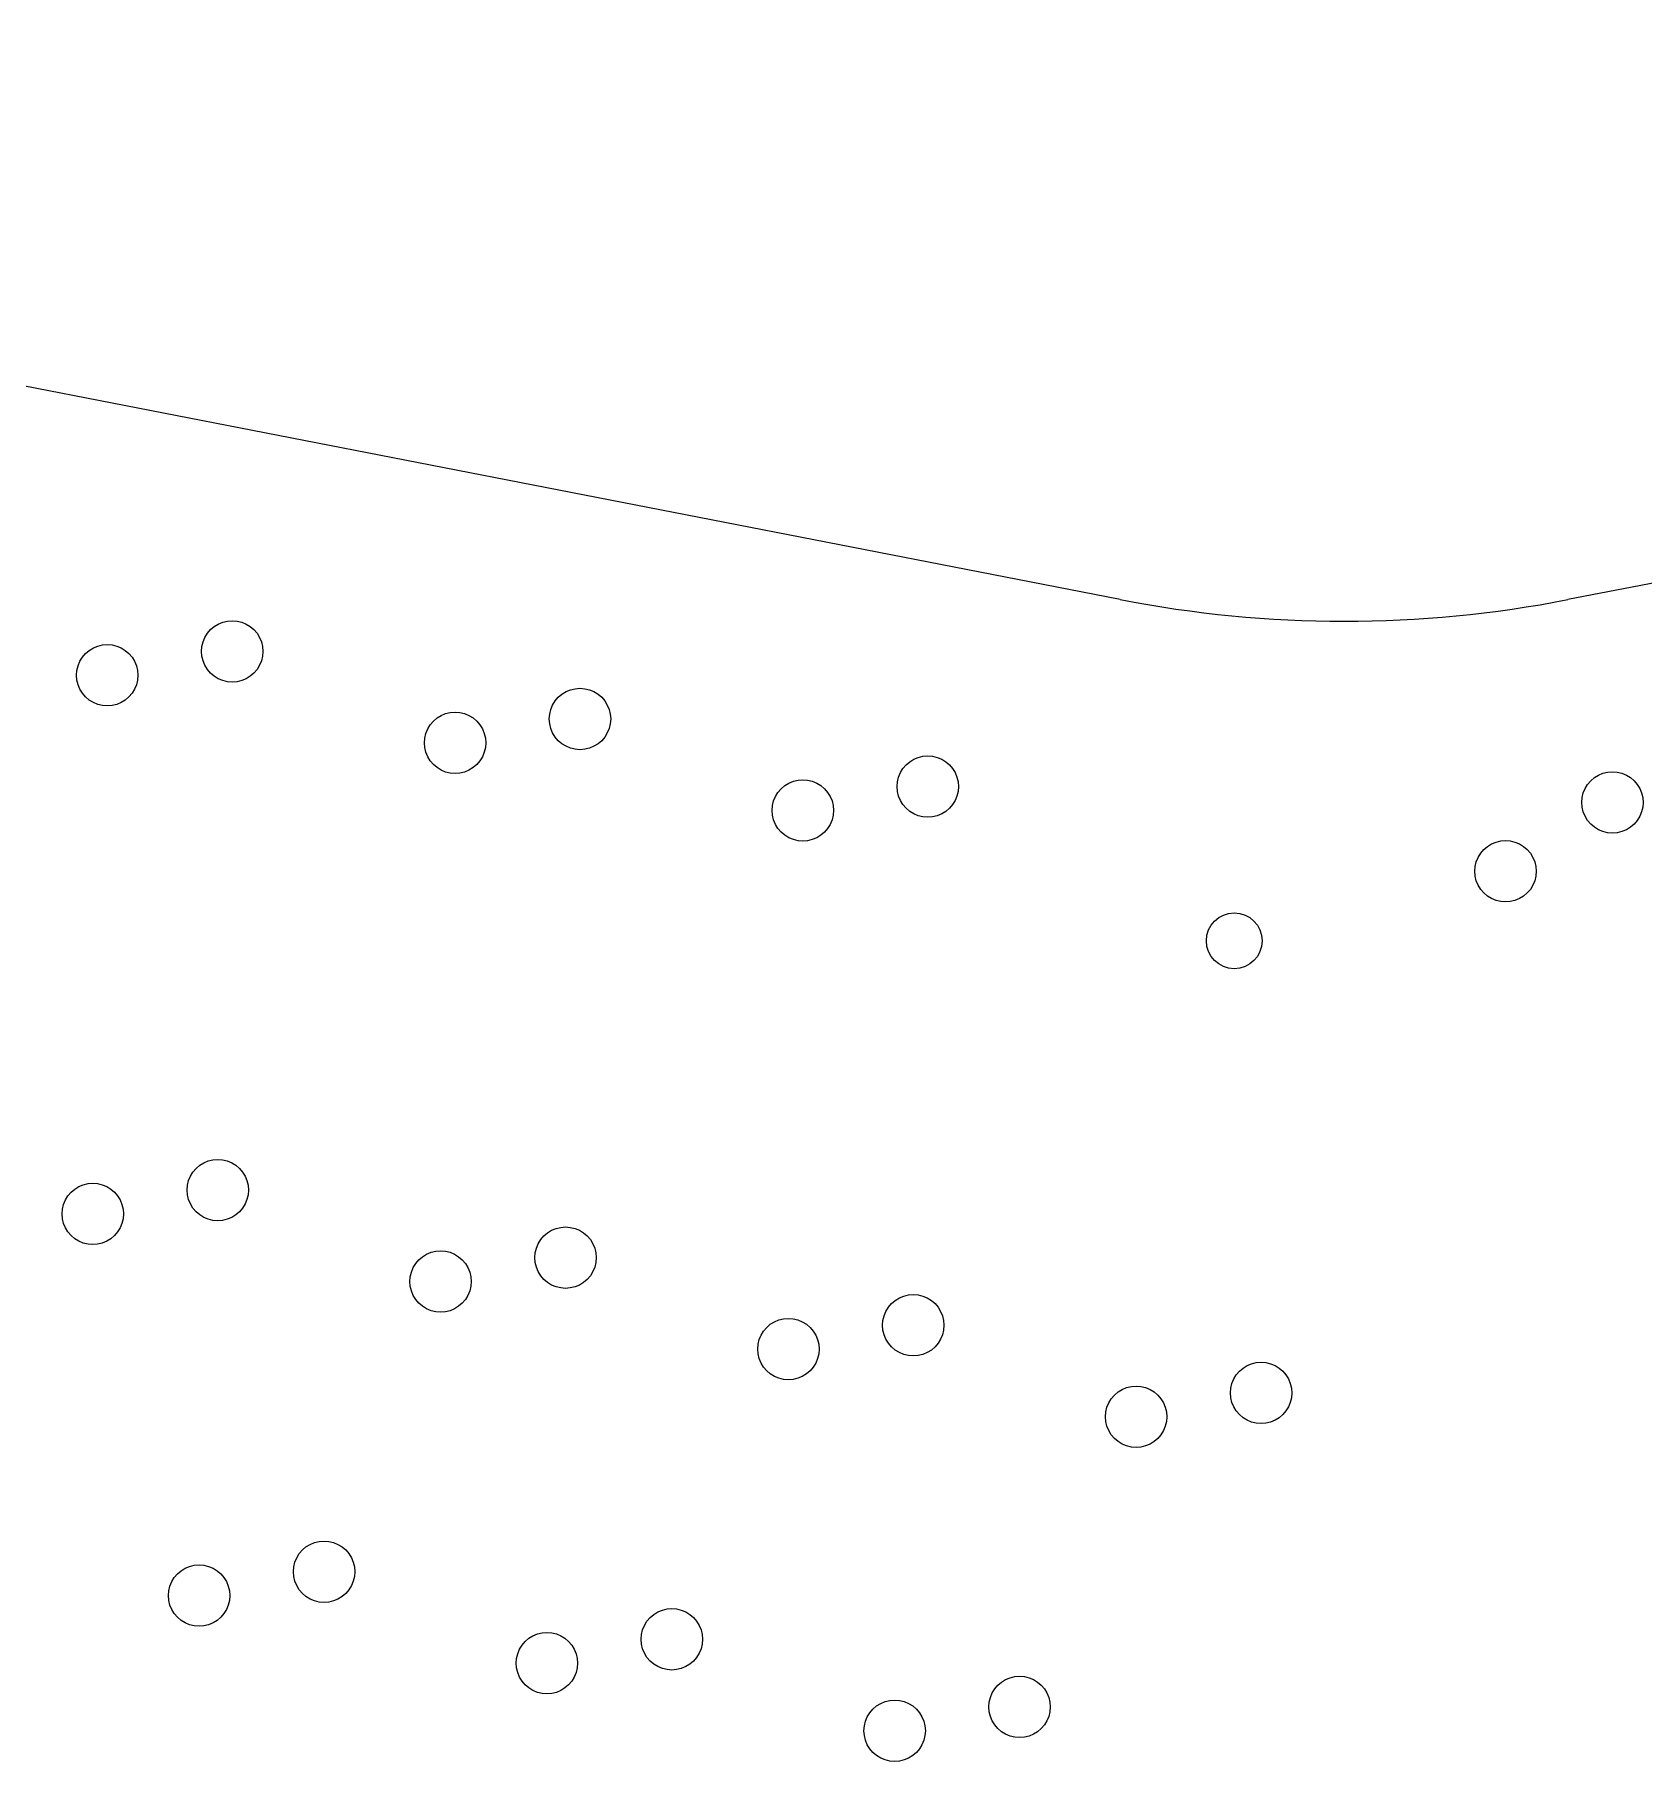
# Model space of a CAD drawing. Extents: x 101 to 518, y -308 to -134.
# Drawn here: x 186 to 272.5, y -227.2 to -134.4 of the extents above; entities that cross this region are included whole.
import ezdxf

# ---------------------------------------------------------------- set-up
doc = ezdxf.new("R2010")
doc.units = 0
doc.layers.add('BLACK', color=7, linetype='CONTINUOUS')

msp = doc.modelspace()

# ---------------------------------------------------------------- linework, layer by layer
at = {"layer": 'BLACK', "linetype": 'CONTINUOUS'}
for p, q in [((424.711961, -134.376322), (268.442894, -164.75692)), ((244.377337, -164.753061), (131.923203, -142.853183)), ((195.659252, -166.201764), (195.880014, -166.066481)), ((195.880014, -166.066481), (196.11922, -165.967399)), ((196.11922, -165.967399), (196.370981, -165.906956)), ((196.370981, -165.906956), (196.629098, -165.886642)), ((196.629098, -165.886642), (196.887215, -165.906956)), ((196.887215, -165.906956), (197.138976, -165.967399)), ((197.138976, -165.967399), (197.378182, -166.066481)), ((197.378182, -166.066481), (197.598944, -166.201764)), ((194.999412, -167.278525), (195.059855, -167.026764)), ((195.059855, -167.026764), (195.158937, -166.787558)), ((195.158937, -166.787558), (195.29422, -166.566796)), ((195.29422, -166.566796), (195.462372, -166.369916)), ((195.462372, -166.369916), (195.659252, -166.201764)), ((197.598944, -166.201764), (197.795824, -166.369916)), ((197.795824, -166.369916), (197.963976, -166.566796)), ((197.963976, -166.566796), (198.099259, -166.787558)), ((198.099259, -166.787558), (198.198341, -167.026764)), ((198.198341, -167.026764), (198.258784, -167.278525)), ((188.440949, -168.069254), (188.576232, -167.848492)), ((188.576232, -167.848492), (188.744384, -167.651612)), ((188.744384, -167.651612), (188.941264, -167.48346)), ((188.941264, -167.48346), (189.162026, -167.348177)), ((189.162026, -167.348177), (189.401232, -167.249095)), ((189.401232, -167.249095), (189.652993, -167.188652)), ((189.652993, -167.188652), (189.91111, -167.168338)), ((189.91111, -167.168338), (190.169227, -167.188652)), ((190.169227, -167.188652), (190.420988, -167.249095)), ((190.420988, -167.249095), (190.660194, -167.348177)), ((190.660194, -167.348177), (190.880956, -167.48346)), ((190.880956, -167.48346), (191.077836, -167.651612)), ((191.077836, -167.651612), (191.245988, -167.848492)), ((191.245988, -167.848492), (191.381271, -168.069254)), ((194.979098, -167.536642), (194.999412, -167.278525)), ((194.999412, -167.794759), (194.979098, -167.536642)), ((195.059855, -168.04652), (194.999412, -167.794759)), ((198.258784, -167.794759), (198.198341, -168.04652)), ((198.258784, -167.278525), (198.279098, -167.536642)), ((198.279098, -167.536642), (198.258784, -167.794759)), ((188.26111, -168.818338), (188.281424, -168.560221)), ((188.281424, -169.076455), (188.26111, -168.818338)), ((188.281424, -168.560221), (188.341867, -168.30846)), ((188.341867, -168.30846), (188.440949, -168.069254)), ((191.381271, -168.069254), (191.480353, -168.30846)), ((191.480353, -168.30846), (191.540796, -168.560221)), ((191.540796, -168.560221), (191.56111, -168.818338)), ((191.56111, -168.818338), (191.540796, -169.076455)), ((195.158937, -168.285726), (195.059855, -168.04652)), ((195.29422, -168.506488), (195.158937, -168.285726)), ((195.462372, -168.703368), (195.29422, -168.506488)), ((195.659252, -168.87152), (195.462372, -168.703368)), ((195.880014, -169.006803), (195.659252, -168.87152)), ((197.598944, -168.87152), (197.378182, -169.006803)), ((197.795824, -168.703368), (197.598944, -168.87152)), ((197.963976, -168.506488), (197.795824, -168.703368)), ((198.099259, -168.285726), (197.963976, -168.506488)), ((198.198341, -168.04652), (198.099259, -168.285726)), ((188.341867, -169.328216), (188.281424, -169.076455)), ((188.440949, -169.567422), (188.341867, -169.328216)), ((188.576232, -169.788184), (188.440949, -169.567422)), ((188.744384, -169.985064), (188.576232, -169.788184)), ((191.245988, -169.788184), (191.077836, -169.985064)), ((191.381271, -169.567422), (191.245988, -169.788184)), ((191.480353, -169.328216), (191.381271, -169.567422)), ((191.540796, -169.076455), (191.480353, -169.328216)), ((196.11922, -169.105885), (195.880014, -169.006803)), ((196.370981, -169.166328), (196.11922, -169.105885)), ((196.629098, -169.186642), (196.370981, -169.166328)), ((196.887215, -169.166328), (196.629098, -169.186642)), ((197.138976, -169.105885), (196.887215, -169.166328)), ((197.378182, -169.006803), (197.138976, -169.105885)), ((214.16237, -170.004827), (214.35925, -169.836675)), ((214.35925, -169.836675), (214.580012, -169.701392)), ((214.580012, -169.701392), (214.819218, -169.60231)), ((214.819218, -169.60231), (215.070979, -169.541867)), ((215.070979, -169.541867), (215.329096, -169.521553)), ((215.329096, -169.521553), (215.587213, -169.541867)), ((215.587213, -169.541867), (215.838974, -169.60231)), ((215.838974, -169.60231), (216.07818, -169.701392)), ((216.07818, -169.701392), (216.298942, -169.836675)), ((216.298942, -169.836675), (216.495822, -170.004827)), ((188.941264, -170.153216), (188.744384, -169.985064)), ((189.162026, -170.288499), (188.941264, -170.153216)), ((189.401232, -170.387581), (189.162026, -170.288499)), ((189.652993, -170.448024), (189.401232, -170.387581)), ((189.91111, -170.468338), (189.652993, -170.448024)), ((190.169227, -170.448024), (189.91111, -170.468338)), ((190.420988, -170.387581), (190.169227, -170.448024)), ((190.660194, -170.288499), (190.420988, -170.387581)), ((190.880956, -170.153216), (190.660194, -170.288499)), ((191.077836, -169.985064), (190.880956, -170.153216)), ((208.352991, -170.823563), (208.611108, -170.803249)), ((208.611108, -170.803249), (208.869225, -170.823563)), ((213.69941, -170.913436), (213.759853, -170.661675)), ((213.759853, -170.661675), (213.858935, -170.422469)), ((213.858935, -170.422469), (213.994218, -170.201707)), ((213.994218, -170.201707), (214.16237, -170.004827)), ((216.495822, -170.004827), (216.663974, -170.201707)), ((216.663974, -170.201707), (216.799257, -170.422469)), ((216.799257, -170.422469), (216.898339, -170.661675)), ((216.898339, -170.661675), (216.958782, -170.913436)), ((207.041865, -171.943371), (207.140947, -171.704165)), ((207.140947, -171.704165), (207.27623, -171.483403)), ((207.27623, -171.483403), (207.444382, -171.286523)), ((207.444382, -171.286523), (207.641262, -171.118371)), ((207.641262, -171.118371), (207.862024, -170.983088)), ((207.862024, -170.983088), (208.10123, -170.884006)), ((208.10123, -170.884006), (208.352991, -170.823563)), ((208.869225, -170.823563), (209.120986, -170.884006)), ((209.120986, -170.884006), (209.360192, -170.983088)), ((209.360192, -170.983088), (209.580954, -171.118371)), ((209.580954, -171.118371), (209.777834, -171.286523)), ((209.777834, -171.286523), (209.945986, -171.483403)), ((209.945986, -171.483403), (210.081269, -171.704165)), ((210.081269, -171.704165), (210.180351, -171.943371)), ((213.679096, -171.171553), (213.69941, -170.913436)), ((213.69941, -171.42967), (213.679096, -171.171553)), ((213.759853, -171.681431), (213.69941, -171.42967)), ((213.858935, -171.920637), (213.759853, -171.681431)), ((216.898339, -171.681431), (216.799257, -171.920637)), ((216.958782, -171.42967), (216.898339, -171.681431)), ((216.958782, -170.913436), (216.979096, -171.171553)), ((216.979096, -171.171553), (216.958782, -171.42967)), ((206.961108, -172.453249), (206.981422, -172.195132)), ((206.981422, -172.711366), (206.961108, -172.453249)), ((206.981422, -172.195132), (207.041865, -171.943371)), ((210.180351, -171.943371), (210.240794, -172.195132)), ((210.240794, -172.195132), (210.261108, -172.453249)), ((210.261108, -172.453249), (210.240794, -172.711366)), ((213.994218, -172.141399), (213.858935, -171.920637)), ((214.16237, -172.338279), (213.994218, -172.141399)), ((214.35925, -172.506431), (214.16237, -172.338279)), ((214.580012, -172.641714), (214.35925, -172.506431)), ((214.819218, -172.740796), (214.580012, -172.641714)), ((216.07818, -172.641714), (215.838974, -172.740796)), ((216.298942, -172.506431), (216.07818, -172.641714)), ((216.495822, -172.338279), (216.298942, -172.506431)), ((216.663974, -172.141399), (216.495822, -172.338279)), ((216.799257, -171.920637), (216.663974, -172.141399)), ((207.041865, -172.963127), (206.981422, -172.711366)), ((207.140947, -173.202333), (207.041865, -172.963127)), ((207.27623, -173.423095), (207.140947, -173.202333)), ((207.444382, -173.619975), (207.27623, -173.423095)), ((209.945986, -173.423095), (209.777834, -173.619975)), ((210.081269, -173.202333), (209.945986, -173.423095)), ((210.180351, -172.963127), (210.081269, -173.202333)), ((210.240794, -172.711366), (210.180351, -172.963127)), ((215.070979, -172.801239), (214.819218, -172.740796)), ((215.329096, -172.821553), (215.070979, -172.801239)), ((215.587213, -172.801239), (215.329096, -172.821553)), ((215.838974, -172.740796), (215.587213, -172.801239)), ((232.862367, -173.639738), (233.059247, -173.471586)), ((233.059247, -173.471586), (233.280009, -173.336303)), ((233.280009, -173.336303), (233.519215, -173.237221)), ((233.519215, -173.237221), (233.770976, -173.176778)), ((233.770976, -173.176778), (234.029093, -173.156464)), ((234.029093, -173.156464), (234.28721, -173.176778)), ((234.28721, -173.176778), (234.538971, -173.237221)), ((234.538971, -173.237221), (234.778177, -173.336303)), ((234.778177, -173.336303), (234.998939, -173.471586)), ((234.998939, -173.471586), (235.195819, -173.639738)), ((207.641262, -173.788127), (207.444382, -173.619975)), ((207.862024, -173.92341), (207.641262, -173.788127)), ((208.10123, -174.022492), (207.862024, -173.92341)), ((208.352991, -174.082935), (208.10123, -174.022492)), ((208.611108, -174.103249), (208.352991, -174.082935)), ((208.869225, -174.082935), (208.611108, -174.103249)), ((209.120986, -174.022492), (208.869225, -174.082935)), ((209.360192, -173.92341), (209.120986, -174.022492)), ((209.580954, -173.788127), (209.360192, -173.92341)), ((209.777834, -173.619975), (209.580954, -173.788127)), ((226.562021, -174.617999), (226.801227, -174.518917)), ((226.801227, -174.518917), (227.052988, -174.458474)), ((227.052988, -174.458474), (227.311105, -174.43816)), ((227.311105, -174.43816), (227.569222, -174.458474)), ((227.569222, -174.458474), (227.820983, -174.518917)), ((227.820983, -174.518917), (228.060189, -174.617999)), ((232.399407, -174.548347), (232.45985, -174.296586)), ((232.45985, -174.296586), (232.558932, -174.05738)), ((232.558932, -174.05738), (232.694215, -173.836618)), ((232.694215, -173.836618), (232.862367, -173.639738)), ((235.195819, -173.639738), (235.363971, -173.836618)), ((235.363971, -173.836618), (235.499254, -174.05738)), ((235.499254, -174.05738), (235.598336, -174.296586)), ((235.598336, -174.296586), (235.658779, -174.548347)), ((269.507992, -174.684764), (269.676144, -174.487884)), ((269.676144, -174.487884), (269.873024, -174.319732)), ((269.873024, -174.319732), (270.093786, -174.184449)), ((270.093786, -174.184449), (270.332992, -174.085367)), ((270.332992, -174.085367), (270.584753, -174.024924)), ((270.584753, -174.024924), (270.84287, -174.00461)), ((270.84287, -174.00461), (271.100987, -174.024924)), ((271.100987, -174.024924), (271.352748, -174.085367)), ((271.352748, -174.085367), (271.591954, -174.184449)), ((271.591954, -174.184449), (271.812716, -174.319732)), ((271.812716, -174.319732), (272.009596, -174.487884)), ((272.009596, -174.487884), (272.177748, -174.684764)), ((225.741862, -175.578282), (225.840944, -175.339076)), ((225.840944, -175.339076), (225.976227, -175.118314)), ((225.976227, -175.118314), (226.144379, -174.921434)), ((226.144379, -174.921434), (226.341259, -174.753282)), ((226.341259, -174.753282), (226.562021, -174.617999)), ((228.060189, -174.617999), (228.280951, -174.753282)), ((228.280951, -174.753282), (228.477831, -174.921434)), ((228.477831, -174.921434), (228.645983, -175.118314)), ((228.645983, -175.118314), (228.781266, -175.339076)), ((228.781266, -175.339076), (228.880348, -175.578282)), ((232.379093, -174.806464), (232.399407, -174.548347)), ((232.399407, -175.064581), (232.379093, -174.806464)), ((232.45985, -175.316342), (232.399407, -175.064581)), ((232.558932, -175.555548), (232.45985, -175.316342)), ((235.598336, -175.316342), (235.499254, -175.555548)), ((235.658779, -175.064581), (235.598336, -175.316342)), ((235.658779, -174.548347), (235.679093, -174.806464)), ((235.679093, -174.806464), (235.658779, -175.064581)), ((269.19287, -175.65461), (269.213184, -175.396493)), ((269.213184, -175.396493), (269.273627, -175.144732)), ((269.273627, -175.144732), (269.372709, -174.905526)), ((269.372709, -174.905526), (269.507992, -174.684764)), ((272.177748, -174.684764), (272.313031, -174.905526)), ((272.313031, -174.905526), (272.412113, -175.144732)), ((272.412113, -175.144732), (272.472556, -175.396493)), ((272.472556, -175.396493), (272.49287, -175.65461)), ((225.661105, -176.08816), (225.681419, -175.830043)), ((225.681419, -176.346277), (225.661105, -176.08816)), ((225.681419, -175.830043), (225.741862, -175.578282)), ((225.741862, -176.598038), (225.681419, -176.346277)), ((228.880348, -175.578282), (228.940791, -175.830043)), ((228.940791, -176.346277), (228.880348, -176.598038)), ((228.940791, -175.830043), (228.961105, -176.08816)), ((228.961105, -176.08816), (228.940791, -176.346277)), ((232.694215, -175.77631), (232.558932, -175.555548)), ((232.862367, -175.97319), (232.694215, -175.77631)), ((233.059247, -176.141342), (232.862367, -175.97319)), ((233.280009, -176.276625), (233.059247, -176.141342)), ((233.519215, -176.375707), (233.280009, -176.276625)), ((233.770976, -176.43615), (233.519215, -176.375707)), ((234.538971, -176.375707), (234.28721, -176.43615)), ((234.778177, -176.276625), (234.538971, -176.375707)), ((234.998939, -176.141342), (234.778177, -176.276625)), ((235.195819, -175.97319), (234.998939, -176.141342)), ((235.363971, -175.77631), (235.195819, -175.97319)), ((235.499254, -175.555548), (235.363971, -175.77631)), ((269.213184, -175.912727), (269.19287, -175.65461)), ((269.273627, -176.164488), (269.213184, -175.912727)), ((269.372709, -176.403694), (269.273627, -176.164488)), ((272.412113, -176.164488), (272.313031, -176.403694)), ((272.472556, -175.912727), (272.412113, -176.164488)), ((272.49287, -175.65461), (272.472556, -175.912727)), ((225.840944, -176.837244), (225.741862, -176.598038)), ((225.976227, -177.058006), (225.840944, -176.837244)), ((226.144379, -177.254886), (225.976227, -177.058006)), ((226.341259, -177.423038), (226.144379, -177.254886)), ((228.477831, -177.254886), (228.280951, -177.423038)), ((228.645983, -177.058006), (228.477831, -177.254886)), ((228.781266, -176.837244), (228.645983, -177.058006)), ((228.880348, -176.598038), (228.781266, -176.837244)), ((234.029093, -176.456464), (233.770976, -176.43615)), ((234.28721, -176.43615), (234.029093, -176.456464)), ((269.507992, -176.624456), (269.372709, -176.403694)), ((269.676144, -176.821336), (269.507992, -176.624456)), ((269.873024, -176.989488), (269.676144, -176.821336)), ((270.093786, -177.124771), (269.873024, -176.989488)), ((270.332992, -177.223853), (270.093786, -177.124771)), ((270.584753, -177.284296), (270.332992, -177.223853)), ((270.84287, -177.30461), (270.584753, -177.284296)), ((271.100987, -177.284296), (270.84287, -177.30461)), ((271.352748, -177.223853), (271.100987, -177.284296)), ((271.591954, -177.124771), (271.352748, -177.223853)), ((271.812716, -176.989488), (271.591954, -177.124771)), ((272.009596, -176.821336), (271.812716, -176.989488)), ((272.177748, -176.624456), (272.009596, -176.821336)), ((272.313031, -176.403694), (272.177748, -176.624456)), ((226.562021, -177.558321), (226.341259, -177.423038)), ((226.801227, -177.657403), (226.562021, -177.558321)), ((227.052988, -177.717846), (226.801227, -177.657403)), ((227.311105, -177.73816), (227.052988, -177.717846)), ((227.569222, -177.717846), (227.311105, -177.73816)), ((227.820983, -177.657403), (227.569222, -177.717846)), ((228.060189, -177.558321), (227.820983, -177.657403)), ((228.280951, -177.423038), (228.060189, -177.558321)), ((263.759315, -178.389734), (263.927467, -178.192854)), ((263.927467, -178.192854), (264.124347, -178.024702)), ((264.124347, -178.024702), (264.345109, -177.889419)), ((264.345109, -177.889419), (264.584315, -177.790337)), ((264.584315, -177.790337), (264.836076, -177.729894)), ((264.836076, -177.729894), (265.094193, -177.70958)), ((265.094193, -177.70958), (265.35231, -177.729894)), ((265.35231, -177.729894), (265.604071, -177.790337)), ((265.604071, -177.790337), (265.843277, -177.889419)), ((265.843277, -177.889419), (266.064039, -178.024702)), ((266.064039, -178.024702), (266.260919, -178.192854)), ((266.260919, -178.192854), (266.429071, -178.389734)), ((263.444193, -179.35958), (263.464507, -179.101463)), ((263.464507, -179.101463), (263.52495, -178.849702)), ((263.52495, -178.849702), (263.624032, -178.610496)), ((263.624032, -178.610496), (263.759315, -178.389734)), ((266.429071, -178.389734), (266.564354, -178.610496)), ((266.564354, -178.610496), (266.663436, -178.849702)), ((266.663436, -178.849702), (266.723879, -179.101463)), ((266.723879, -179.101463), (266.744193, -179.35958)), ((263.464507, -179.617697), (263.444193, -179.35958)), ((263.52495, -179.869458), (263.464507, -179.617697)), ((263.624032, -180.108664), (263.52495, -179.869458)), ((266.663436, -179.869458), (266.564354, -180.108664)), ((266.723879, -179.617697), (266.663436, -179.869458)), ((266.744193, -179.35958), (266.723879, -179.617697)), ((263.759315, -180.329426), (263.624032, -180.108664)), ((263.927467, -180.526306), (263.759315, -180.329426)), ((264.124347, -180.694458), (263.927467, -180.526306)), ((264.345109, -180.829741), (264.124347, -180.694458)), ((264.584315, -180.928823), (264.345109, -180.829741)), ((264.836076, -180.989266), (264.584315, -180.928823)), ((265.094193, -181.00958), (264.836076, -180.989266)), ((265.35231, -180.989266), (265.094193, -181.00958)), ((265.604071, -180.928823), (265.35231, -180.989266)), ((265.843277, -180.829741), (265.604071, -180.928823)), ((266.064039, -180.694458), (265.843277, -180.829741)), ((266.260919, -180.526306), (266.064039, -180.694458)), ((266.429071, -180.329426), (266.260919, -180.526306)), ((266.564354, -180.108664), (266.429071, -180.329426)), ((195.102646, -195.025205), (195.341852, -194.926123)), ((195.341852, -194.926123), (195.593613, -194.86568)), ((195.593613, -194.86568), (195.85173, -194.845366)), ((195.85173, -194.845366), (196.109847, -194.86568)), ((196.109847, -194.86568), (196.361608, -194.926123)), ((196.361608, -194.926123), (196.600814, -195.025205)), ((194.282487, -195.985488), (194.381569, -195.746282)), ((194.381569, -195.746282), (194.516852, -195.52552)), ((194.516852, -195.52552), (194.685004, -195.32864)), ((194.685004, -195.32864), (194.881884, -195.160488)), ((194.881884, -195.160488), (195.102646, -195.025205)), ((196.600814, -195.025205), (196.821576, -195.160488)), ((196.821576, -195.160488), (197.018456, -195.32864)), ((197.018456, -195.32864), (197.186608, -195.52552)), ((197.186608, -195.52552), (197.321891, -195.746282)), ((197.321891, -195.746282), (197.420973, -195.985488)), ((187.663581, -197.027978), (187.798864, -196.807216)), ((187.798864, -196.807216), (187.967016, -196.610336)), ((187.967016, -196.610336), (188.163896, -196.442184)), ((188.163896, -196.442184), (188.384658, -196.306901)), ((188.384658, -196.306901), (188.623864, -196.207819)), ((188.623864, -196.207819), (188.875625, -196.147376)), ((188.875625, -196.147376), (189.133742, -196.127062)), ((189.133742, -196.127062), (189.391859, -196.147376)), ((189.391859, -196.147376), (189.64362, -196.207819)), ((189.64362, -196.207819), (189.882826, -196.306901)), ((189.882826, -196.306901), (190.103588, -196.442184)), ((190.103588, -196.442184), (190.300468, -196.610336)), ((190.300468, -196.610336), (190.46862, -196.807216)), ((190.46862, -196.807216), (190.603903, -197.027978)), ((194.20173, -196.495366), (194.222044, -196.237249)), ((194.222044, -196.753483), (194.20173, -196.495366)), ((194.222044, -196.237249), (194.282487, -195.985488)), ((194.282487, -197.005244), (194.222044, -196.753483)), ((197.420973, -195.985488), (197.481416, -196.237249)), ((197.481416, -196.753483), (197.420973, -197.005244)), ((197.481416, -196.237249), (197.50173, -196.495366)), ((197.50173, -196.495366), (197.481416, -196.753483)), ((187.483742, -197.777062), (187.504056, -197.518945)), ((187.504056, -197.518945), (187.564499, -197.267184)), ((187.564499, -197.267184), (187.663581, -197.027978)), ((190.603903, -197.027978), (190.702985, -197.267184)), ((190.702985, -197.267184), (190.763428, -197.518945)), ((190.763428, -197.518945), (190.783742, -197.777062)), ((194.381569, -197.24445), (194.282487, -197.005244)), ((194.516852, -197.465212), (194.381569, -197.24445)), ((194.685004, -197.662092), (194.516852, -197.465212)), ((194.881884, -197.830244), (194.685004, -197.662092)), ((197.018456, -197.662092), (196.821576, -197.830244)), ((197.186608, -197.465212), (197.018456, -197.662092)), ((197.321891, -197.24445), (197.186608, -197.465212)), ((197.420973, -197.005244), (197.321891, -197.24445)), ((187.504056, -198.035179), (187.483742, -197.777062)), ((187.564499, -198.28694), (187.504056, -198.035179)), ((187.663581, -198.526146), (187.564499, -198.28694)), ((187.798864, -198.746908), (187.663581, -198.526146)), ((190.603903, -198.526146), (190.46862, -198.746908)), ((190.702985, -198.28694), (190.603903, -198.526146)), ((190.763428, -198.035179), (190.702985, -198.28694)), ((190.783742, -197.777062), (190.763428, -198.035179)), ((195.102646, -197.965527), (194.881884, -197.830244)), ((195.341852, -198.064609), (195.102646, -197.965527)), ((195.593613, -198.125052), (195.341852, -198.064609)), ((195.85173, -198.145366), (195.593613, -198.125052)), ((196.109847, -198.125052), (195.85173, -198.145366)), ((196.361608, -198.064609), (196.109847, -198.125052)), ((196.600814, -197.965527), (196.361608, -198.064609)), ((196.821576, -197.830244), (196.600814, -197.965527)), ((213.581882, -198.795399), (213.802644, -198.660116)), ((213.802644, -198.660116), (214.04185, -198.561034)), ((214.04185, -198.561034), (214.293611, -198.500591)), ((214.293611, -198.500591), (214.551728, -198.480277)), ((214.551728, -198.480277), (214.809845, -198.500591)), ((214.809845, -198.500591), (215.061606, -198.561034)), ((215.061606, -198.561034), (215.300812, -198.660116)), ((215.300812, -198.660116), (215.521574, -198.795399)), ((187.967016, -198.943788), (187.798864, -198.746908)), ((188.163896, -199.11194), (187.967016, -198.943788)), ((188.384658, -199.247223), (188.163896, -199.11194)), ((188.623864, -199.346305), (188.384658, -199.247223)), ((188.875625, -199.406748), (188.623864, -199.346305)), ((189.133742, -199.427062), (188.875625, -199.406748)), ((189.391859, -199.406748), (189.133742, -199.427062)), ((189.64362, -199.346305), (189.391859, -199.406748)), ((189.882826, -199.247223), (189.64362, -199.346305)), ((190.103588, -199.11194), (189.882826, -199.247223)), ((190.300468, -198.943788), (190.103588, -199.11194)), ((190.46862, -198.746908), (190.300468, -198.943788)), ((212.982485, -199.620399), (213.081567, -199.381193)), ((213.081567, -199.381193), (213.21685, -199.160431)), ((213.21685, -199.160431), (213.385002, -198.963551)), ((213.385002, -198.963551), (213.581882, -198.795399)), ((215.521574, -198.795399), (215.718454, -198.963551)), ((215.718454, -198.963551), (215.886606, -199.160431)), ((215.886606, -199.160431), (216.021889, -199.381193)), ((216.021889, -199.381193), (216.120971, -199.620399)), ((206.363579, -200.662889), (206.498862, -200.442127)), ((206.498862, -200.442127), (206.667014, -200.245247)), ((206.667014, -200.245247), (206.863894, -200.077095)), ((206.863894, -200.077095), (207.084656, -199.941812)), ((207.084656, -199.941812), (207.323862, -199.84273)), ((207.323862, -199.84273), (207.575623, -199.782287)), ((207.575623, -199.782287), (207.83374, -199.761973)), ((207.83374, -199.761973), (208.091857, -199.782287)), ((208.091857, -199.782287), (208.343618, -199.84273)), ((208.343618, -199.84273), (208.582824, -199.941812)), ((208.582824, -199.941812), (208.803586, -200.077095)), ((208.803586, -200.077095), (209.000466, -200.245247)), ((209.000466, -200.245247), (209.168618, -200.442127)), ((209.168618, -200.442127), (209.303901, -200.662889)), ((212.901728, -200.130277), (212.922042, -199.87216)), ((212.922042, -200.388394), (212.901728, -200.130277)), ((212.922042, -199.87216), (212.982485, -199.620399)), ((212.982485, -200.640155), (212.922042, -200.388394)), ((216.120971, -199.620399), (216.181414, -199.87216)), ((216.181414, -200.388394), (216.120971, -200.640155)), ((216.181414, -199.87216), (216.201728, -200.130277)), ((216.201728, -200.130277), (216.181414, -200.388394)), ((206.18374, -201.411973), (206.204054, -201.153856)), ((206.204054, -201.67009), (206.18374, -201.411973)), ((206.204054, -201.153856), (206.264497, -200.902095)), ((206.264497, -200.902095), (206.363579, -200.662889)), ((209.303901, -200.662889), (209.402983, -200.902095)), ((209.402983, -200.902095), (209.463426, -201.153856)), ((209.463426, -201.153856), (209.48374, -201.411973)), ((209.48374, -201.411973), (209.463426, -201.67009)), ((213.081567, -200.879361), (212.982485, -200.640155)), ((213.21685, -201.100123), (213.081567, -200.879361)), ((213.385002, -201.297003), (213.21685, -201.100123)), ((213.581882, -201.465155), (213.385002, -201.297003)), ((215.718454, -201.297003), (215.521574, -201.465155)), ((215.886606, -201.100123), (215.718454, -201.297003)), ((216.021889, -200.879361), (215.886606, -201.100123)), ((216.120971, -200.640155), (216.021889, -200.879361)), ((206.264497, -201.921851), (206.204054, -201.67009)), ((206.363579, -202.161057), (206.264497, -201.921851)), ((206.498862, -202.381819), (206.363579, -202.161057)), ((206.667014, -202.578699), (206.498862, -202.381819)), ((209.168618, -202.381819), (209.000466, -202.578699)), ((209.303901, -202.161057), (209.168618, -202.381819)), ((209.402983, -201.921851), (209.303901, -202.161057)), ((209.463426, -201.67009), (209.402983, -201.921851)), ((213.802644, -201.600438), (213.581882, -201.465155)), ((214.04185, -201.69952), (213.802644, -201.600438)), ((214.293611, -201.759963), (214.04185, -201.69952)), ((214.551728, -201.780277), (214.293611, -201.759963)), ((214.809845, -201.759963), (214.551728, -201.780277)), ((215.061606, -201.69952), (214.809845, -201.759963)), ((215.300812, -201.600438), (215.061606, -201.69952)), ((215.521574, -201.465155), (215.300812, -201.600438)), ((232.28188, -202.430311), (232.502642, -202.295028)), ((232.502642, -202.295028), (232.741848, -202.195946)), ((232.741848, -202.195946), (232.993609, -202.135503)), ((232.993609, -202.135503), (233.251726, -202.115189)), ((233.251726, -202.115189), (233.509843, -202.135503)), ((233.509843, -202.135503), (233.761604, -202.195946)), ((233.761604, -202.195946), (234.00081, -202.295028)), ((234.00081, -202.295028), (234.221572, -202.430311)), ((206.863894, -202.746851), (206.667014, -202.578699)), ((207.084656, -202.882134), (206.863894, -202.746851)), ((207.323862, -202.981216), (207.084656, -202.882134)), ((207.575623, -203.041659), (207.323862, -202.981216)), ((207.83374, -203.061973), (207.575623, -203.041659)), ((208.091857, -203.041659), (207.83374, -203.061973)), ((208.343618, -202.981216), (208.091857, -203.041659)), ((208.582824, -202.882134), (208.343618, -202.981216)), ((208.803586, -202.746851), (208.582824, -202.882134)), ((209.000466, -202.578699), (208.803586, -202.746851)), ((231.62204, -203.507072), (231.682483, -203.255311)), ((231.682483, -203.255311), (231.781565, -203.016105)), ((231.781565, -203.016105), (231.916848, -202.795343)), ((231.916848, -202.795343), (232.085, -202.598463)), ((232.085, -202.598463), (232.28188, -202.430311)), ((234.221572, -202.430311), (234.418452, -202.598463)), ((234.418452, -202.598463), (234.586604, -202.795343)), ((234.586604, -202.795343), (234.721887, -203.016105)), ((234.721887, -203.016105), (234.820969, -203.255311)), ((234.820969, -203.255311), (234.881412, -203.507072)), ((225.063577, -204.297801), (225.19886, -204.077039)), ((225.19886, -204.077039), (225.367012, -203.880159)), ((225.367012, -203.880159), (225.563892, -203.712007)), ((225.563892, -203.712007), (225.784654, -203.576724)), ((225.784654, -203.576724), (226.02386, -203.477642)), ((226.02386, -203.477642), (226.275621, -203.417199)), ((226.275621, -203.417199), (226.533738, -203.396885)), ((226.533738, -203.396885), (226.791855, -203.417199)), ((226.791855, -203.417199), (227.043616, -203.477642)), ((227.043616, -203.477642), (227.282822, -203.576724)), ((227.282822, -203.576724), (227.503584, -203.712007)), ((227.503584, -203.712007), (227.700464, -203.880159)), ((227.700464, -203.880159), (227.868616, -204.077039)), ((227.868616, -204.077039), (228.003899, -204.297801)), ((231.601726, -203.765189), (231.62204, -203.507072)), ((231.62204, -204.023306), (231.601726, -203.765189)), ((231.682483, -204.275067), (231.62204, -204.023306)), ((234.881412, -204.023306), (234.820969, -204.275067)), ((234.881412, -203.507072), (234.901726, -203.765189)), ((234.901726, -203.765189), (234.881412, -204.023306)), ((224.883738, -205.046885), (224.904052, -204.788768)), ((224.904052, -205.305002), (224.883738, -205.046885)), ((224.904052, -204.788768), (224.964495, -204.537007)), ((224.964495, -204.537007), (225.063577, -204.297801)), ((228.003899, -204.297801), (228.102981, -204.537007)), ((228.102981, -204.537007), (228.163424, -204.788768)), ((228.163424, -204.788768), (228.183738, -205.046885)), ((228.183738, -205.046885), (228.163424, -205.305002)), ((231.781565, -204.514273), (231.682483, -204.275067)), ((231.916848, -204.735035), (231.781565, -204.514273)), ((232.085, -204.931915), (231.916848, -204.735035)), ((232.28188, -205.100067), (232.085, -204.931915)), ((232.502642, -205.23535), (232.28188, -205.100067)), ((234.221572, -205.100067), (234.00081, -205.23535)), ((234.418452, -204.931915), (234.221572, -205.100067)), ((234.586604, -204.735035), (234.418452, -204.931915)), ((234.721887, -204.514273), (234.586604, -204.735035)), ((234.820969, -204.275067), (234.721887, -204.514273)), ((224.964495, -205.556763), (224.904052, -205.305002)), ((225.063577, -205.795969), (224.964495, -205.556763)), ((225.19886, -206.016731), (225.063577, -205.795969)), ((225.367012, -206.213611), (225.19886, -206.016731)), ((227.868616, -206.016731), (227.700464, -206.213611)), ((228.003899, -205.795969), (227.868616, -206.016731)), ((228.102981, -205.556763), (228.003899, -205.795969)), ((228.163424, -205.305002), (228.102981, -205.556763)), ((232.741848, -205.334432), (232.502642, -205.23535)), ((232.993609, -205.394875), (232.741848, -205.334432)), ((233.251726, -205.415189), (232.993609, -205.394875)), ((233.509843, -205.394875), (233.251726, -205.415189)), ((233.761604, -205.334432), (233.509843, -205.394875)), ((234.00081, -205.23535), (233.761604, -205.334432)), ((250.784998, -206.233374), (250.981878, -206.065222)), ((250.981878, -206.065222), (251.20264, -205.929939)), ((251.20264, -205.929939), (251.441846, -205.830857)), ((251.441846, -205.830857), (251.693607, -205.770414)), ((251.693607, -205.770414), (251.951724, -205.7501)), ((251.951724, -205.7501), (252.209841, -205.770414)), ((252.209841, -205.770414), (252.461602, -205.830857)), ((252.461602, -205.830857), (252.700808, -205.929939)), ((252.700808, -205.929939), (252.92157, -206.065222)), ((252.92157, -206.065222), (253.11845, -206.233374)), ((225.563892, -206.381763), (225.367012, -206.213611)), ((225.784654, -206.517046), (225.563892, -206.381763)), ((226.02386, -206.616128), (225.784654, -206.517046)), ((226.275621, -206.676571), (226.02386, -206.616128)), ((226.533738, -206.696885), (226.275621, -206.676571)), ((226.791855, -206.676571), (226.533738, -206.696885)), ((227.043616, -206.616128), (226.791855, -206.676571)), ((227.282822, -206.517046), (227.043616, -206.616128)), ((227.503584, -206.381763), (227.282822, -206.517046)), ((227.700464, -206.213611), (227.503584, -206.381763)), ((250.322038, -207.141983), (250.382481, -206.890222)), ((250.382481, -206.890222), (250.481563, -206.651016)), ((250.481563, -206.651016), (250.616846, -206.430254)), ((250.616846, -206.430254), (250.784998, -206.233374)), ((253.11845, -206.233374), (253.286602, -206.430254)), ((253.286602, -206.430254), (253.421885, -206.651016)), ((253.421885, -206.651016), (253.520967, -206.890222)), ((253.520967, -206.890222), (253.58141, -207.141983)), ((243.664493, -208.171918), (243.763575, -207.932712)), ((243.763575, -207.932712), (243.898858, -207.71195)), ((243.898858, -207.71195), (244.06701, -207.51507)), ((244.06701, -207.51507), (244.26389, -207.346918)), ((244.26389, -207.346918), (244.484652, -207.211635)), ((244.484652, -207.211635), (244.723858, -207.112553)), ((244.723858, -207.112553), (244.975619, -207.05211)), ((244.975619, -207.05211), (245.233736, -207.031796)), ((245.233736, -207.031796), (245.491853, -207.05211)), ((245.491853, -207.05211), (245.743614, -207.112553)), ((245.743614, -207.112553), (245.98282, -207.211635)), ((245.98282, -207.211635), (246.203582, -207.346918)), ((246.203582, -207.346918), (246.400462, -207.51507)), ((246.400462, -207.51507), (246.568614, -207.71195)), ((246.568614, -207.71195), (246.703897, -207.932712)), ((246.703897, -207.932712), (246.802979, -208.171918)), ((250.301724, -207.4001), (250.322038, -207.141983)), ((250.322038, -207.658217), (250.301724, -207.4001)), ((250.382481, -207.909978), (250.322038, -207.658217)), ((250.481563, -208.149184), (250.382481, -207.909978)), ((253.520967, -207.909978), (253.421885, -208.149184)), ((253.58141, -207.658217), (253.520967, -207.909978)), ((253.58141, -207.141983), (253.601724, -207.4001)), ((253.601724, -207.4001), (253.58141, -207.658217)), ((243.583736, -208.681796), (243.60405, -208.423679)), ((243.60405, -208.939913), (243.583736, -208.681796)), ((243.60405, -208.423679), (243.664493, -208.171918)), ((246.802979, -208.171918), (246.863422, -208.423679)), ((246.863422, -208.423679), (246.883736, -208.681796)), ((246.883736, -208.681796), (246.863422, -208.939913)), ((250.616846, -208.369946), (250.481563, -208.149184)), ((250.784998, -208.566826), (250.616846, -208.369946)), ((250.981878, -208.734978), (250.784998, -208.566826)), ((251.20264, -208.870261), (250.981878, -208.734978)), ((251.441846, -208.969343), (251.20264, -208.870261)), ((252.700808, -208.870261), (252.461602, -208.969343)), ((252.92157, -208.734978), (252.700808, -208.870261)), ((253.11845, -208.566826), (252.92157, -208.734978)), ((253.286602, -208.369946), (253.11845, -208.566826)), ((253.421885, -208.149184), (253.286602, -208.369946)), ((243.664493, -209.191674), (243.60405, -208.939913)), ((243.763575, -209.43088), (243.664493, -209.191674)), ((243.898858, -209.651642), (243.763575, -209.43088)), ((244.06701, -209.848522), (243.898858, -209.651642)), ((246.568614, -209.651642), (246.400462, -209.848522)), ((246.703897, -209.43088), (246.568614, -209.651642)), ((246.802979, -209.191674), (246.703897, -209.43088)), ((246.863422, -208.939913), (246.802979, -209.191674)), ((251.693607, -209.029786), (251.441846, -208.969343)), ((251.951724, -209.0501), (251.693607, -209.029786)), ((252.209841, -209.029786), (251.951724, -209.0501)), ((252.461602, -208.969343), (252.209841, -209.029786)), ((244.26389, -210.016674), (244.06701, -209.848522)), ((244.484652, -210.151957), (244.26389, -210.016674)), ((244.723858, -210.251039), (244.484652, -210.151957)), ((244.975619, -210.311482), (244.723858, -210.251039)), ((245.233736, -210.331796), (244.975619, -210.311482)), ((245.491853, -210.311482), (245.233736, -210.331796)), ((245.743614, -210.251039), (245.491853, -210.311482)), ((245.98282, -210.151957), (245.743614, -210.251039)), ((246.203582, -210.016674), (245.98282, -210.151957)), ((246.400462, -209.848522), (246.203582, -210.016674)), ((201.05694, -215.443577), (201.308701, -215.383134)), ((201.308701, -215.383134), (201.566818, -215.36282)), ((201.566818, -215.36282), (201.824935, -215.383134)), ((201.824935, -215.383134), (202.076696, -215.443577)), ((199.997575, -216.502942), (200.096657, -216.263736)), ((200.096657, -216.263736), (200.23194, -216.042974)), ((200.23194, -216.042974), (200.400092, -215.846094)), ((200.400092, -215.846094), (200.596972, -215.677942)), ((200.596972, -215.677942), (200.817734, -215.542659)), ((200.817734, -215.542659), (201.05694, -215.443577)), ((202.076696, -215.443577), (202.315902, -215.542659)), ((202.315902, -215.542659), (202.536664, -215.677942)), ((202.536664, -215.677942), (202.733544, -215.846094)), ((202.733544, -215.846094), (202.901696, -216.042974)), ((202.901696, -216.042974), (203.036979, -216.263736)), ((203.036979, -216.263736), (203.136061, -216.502942)), ((193.513952, -217.32467), (193.682104, -217.12779)), ((193.682104, -217.12779), (193.878984, -216.959638)), ((193.878984, -216.959638), (194.099746, -216.824355)), ((194.099746, -216.824355), (194.338952, -216.725273)), ((194.338952, -216.725273), (194.590713, -216.66483)), ((194.590713, -216.66483), (194.84883, -216.644516)), ((194.84883, -216.644516), (195.106947, -216.66483)), ((195.106947, -216.66483), (195.358708, -216.725273)), ((195.358708, -216.725273), (195.597914, -216.824355)), ((195.597914, -216.824355), (195.818676, -216.959638)), ((195.818676, -216.959638), (196.015556, -217.12779)), ((196.015556, -217.12779), (196.183708, -217.32467)), ((199.916818, -217.01282), (199.937132, -216.754703)), ((199.937132, -217.270937), (199.916818, -217.01282)), ((199.937132, -216.754703), (199.997575, -216.502942)), ((203.136061, -216.502942), (203.196504, -216.754703)), ((203.196504, -216.754703), (203.216818, -217.01282)), ((203.216818, -217.01282), (203.196504, -217.270937)), ((193.19883, -218.294516), (193.219144, -218.036399)), ((193.219144, -218.036399), (193.279587, -217.784638)), ((193.279587, -217.784638), (193.378669, -217.545432)), ((193.378669, -217.545432), (193.513952, -217.32467)), ((196.183708, -217.32467), (196.318991, -217.545432)), ((196.318991, -217.545432), (196.418073, -217.784638)), ((196.418073, -217.784638), (196.478516, -218.036399)), ((196.478516, -218.036399), (196.49883, -218.294516)), ((199.997575, -217.522698), (199.937132, -217.270937)), ((200.096657, -217.761904), (199.997575, -217.522698)), ((200.23194, -217.982666), (200.096657, -217.761904)), ((200.400092, -218.179546), (200.23194, -217.982666)), ((202.901696, -217.982666), (202.733544, -218.179546)), ((203.036979, -217.761904), (202.901696, -217.982666)), ((203.136061, -217.522698), (203.036979, -217.761904)), ((203.196504, -217.270937), (203.136061, -217.522698)), ((193.219144, -218.552633), (193.19883, -218.294516)), ((193.279587, -218.804394), (193.219144, -218.552633)), ((193.378669, -219.0436), (193.279587, -218.804394)), ((193.513952, -219.264362), (193.378669, -219.0436)), ((196.318991, -219.0436), (196.183708, -219.264362)), ((196.418073, -218.804394), (196.318991, -219.0436)), ((196.478516, -218.552633), (196.418073, -218.804394)), ((196.49883, -218.294516), (196.478516, -218.552633)), ((200.596972, -218.347698), (200.400092, -218.179546)), ((200.817734, -218.482981), (200.596972, -218.347698)), ((201.05694, -218.582063), (200.817734, -218.482981)), ((201.308701, -218.642506), (201.05694, -218.582063)), ((201.566818, -218.66282), (201.308701, -218.642506)), ((201.824935, -218.642506), (201.566818, -218.66282)), ((202.076696, -218.582063), (201.824935, -218.642506)), ((202.315902, -218.482981), (202.076696, -218.582063)), ((202.536664, -218.347698), (202.315902, -218.482981)), ((202.733544, -218.179546), (202.536664, -218.347698)), ((219.517732, -219.17757), (219.756938, -219.078488)), ((219.756938, -219.078488), (220.008699, -219.018045)), ((220.008699, -219.018045), (220.266816, -218.997731)), ((220.266816, -218.997731), (220.524933, -219.018045)), ((220.524933, -219.018045), (220.776694, -219.078488)), ((220.776694, -219.078488), (221.0159, -219.17757)), ((193.682104, -219.461242), (193.513952, -219.264362)), ((193.878984, -219.629394), (193.682104, -219.461242)), ((194.099746, -219.764677), (193.878984, -219.629394)), ((194.338952, -219.863759), (194.099746, -219.764677)), ((194.590713, -219.924202), (194.338952, -219.863759)), ((194.84883, -219.944516), (194.590713, -219.924202)), ((195.106947, -219.924202), (194.84883, -219.944516)), ((195.358708, -219.863759), (195.106947, -219.924202)), ((195.597914, -219.764677), (195.358708, -219.863759)), ((195.818676, -219.629394), (195.597914, -219.764677)), ((196.015556, -219.461242), (195.818676, -219.629394)), ((196.183708, -219.264362), (196.015556, -219.461242)), ((218.697573, -220.137853), (218.796655, -219.898647)), ((218.796655, -219.898647), (218.931938, -219.677885)), ((218.931938, -219.677885), (219.10009, -219.481005)), ((219.10009, -219.481005), (219.29697, -219.312853)), ((219.29697, -219.312853), (219.517732, -219.17757)), ((221.0159, -219.17757), (221.236662, -219.312853)), ((221.236662, -219.312853), (221.433542, -219.481005)), ((221.433542, -219.481005), (221.601694, -219.677885)), ((221.601694, -219.677885), (221.736977, -219.898647)), ((221.736977, -219.898647), (221.836059, -220.137853)), ((212.21395, -220.959581), (212.382102, -220.762701)), ((212.382102, -220.762701), (212.578982, -220.594549)), ((212.578982, -220.594549), (212.799744, -220.459266)), ((212.799744, -220.459266), (213.03895, -220.360184)), ((213.03895, -220.360184), (213.290711, -220.299741)), ((213.290711, -220.299741), (213.548828, -220.279427)), ((213.548828, -220.279427), (213.806945, -220.299741)), ((213.806945, -220.299741), (214.058706, -220.360184)), ((214.058706, -220.360184), (214.297912, -220.459266)), ((214.297912, -220.459266), (214.518674, -220.594549)), ((214.518674, -220.594549), (214.715554, -220.762701)), ((214.715554, -220.762701), (214.883706, -220.959581)), ((218.616816, -220.647731), (218.63713, -220.389614)), ((218.63713, -220.905848), (218.616816, -220.647731)), ((218.63713, -220.389614), (218.697573, -220.137853)), ((218.697573, -221.157609), (218.63713, -220.905848)), ((221.836059, -220.137853), (221.896502, -220.389614)), ((221.896502, -220.905848), (221.836059, -221.157609)), ((221.896502, -220.389614), (221.916816, -220.647731)), ((221.916816, -220.647731), (221.896502, -220.905848)), ((211.898828, -221.929427), (211.919142, -221.67131)), ((211.919142, -221.67131), (211.979585, -221.419549)), ((211.979585, -221.419549), (212.078667, -221.180343)), ((212.078667, -221.180343), (212.21395, -220.959581)), ((214.883706, -220.959581), (215.018989, -221.180343)), ((215.018989, -221.180343), (215.118071, -221.419549)), ((215.118071, -221.419549), (215.178514, -221.67131)), ((215.178514, -221.67131), (215.198828, -221.929427)), ((218.796655, -221.396815), (218.697573, -221.157609)), ((218.931938, -221.617577), (218.796655, -221.396815)), ((219.10009, -221.814457), (218.931938, -221.617577)), ((219.29697, -221.982609), (219.10009, -221.814457)), ((221.433542, -221.814457), (221.236662, -221.982609)), ((221.601694, -221.617577), (221.433542, -221.814457)), ((221.736977, -221.396815), (221.601694, -221.617577)), ((221.836059, -221.157609), (221.736977, -221.396815)), ((211.919142, -222.187544), (211.898828, -221.929427)), ((211.979585, -222.439305), (211.919142, -222.187544)), ((212.078667, -222.678511), (211.979585, -222.439305)), ((212.21395, -222.899273), (212.078667, -222.678511)), ((215.018989, -222.678511), (214.883706, -222.899273)), ((215.118071, -222.439305), (215.018989, -222.678511)), ((215.178514, -222.187544), (215.118071, -222.439305)), ((215.198828, -221.929427), (215.178514, -222.187544)), ((219.517732, -222.117892), (219.29697, -221.982609)), ((219.756938, -222.216974), (219.517732, -222.117892)), ((220.008699, -222.277417), (219.756938, -222.216974)), ((220.266816, -222.297731), (220.008699, -222.277417)), ((220.524933, -222.277417), (220.266816, -222.297731)), ((220.776694, -222.216974), (220.524933, -222.277417)), ((221.0159, -222.117892), (220.776694, -222.216974)), ((221.236662, -221.982609), (221.0159, -222.117892)), ((238.217729, -222.812481), (238.456935, -222.713399)), ((238.456935, -222.713399), (238.708696, -222.652956)), ((238.708696, -222.652956), (238.966813, -222.632642)), ((238.966813, -222.632642), (239.22493, -222.652956)), ((239.22493, -222.652956), (239.476691, -222.713399)), ((239.476691, -222.713399), (239.715897, -222.812481)), ((212.382102, -223.096153), (212.21395, -222.899273)), ((212.578982, -223.264305), (212.382102, -223.096153)), ((212.799744, -223.399588), (212.578982, -223.264305)), ((213.03895, -223.49867), (212.799744, -223.399588)), ((213.290711, -223.559113), (213.03895, -223.49867)), ((213.548828, -223.579427), (213.290711, -223.559113)), ((213.806945, -223.559113), (213.548828, -223.579427)), ((214.058706, -223.49867), (213.806945, -223.559113)), ((214.297912, -223.399588), (214.058706, -223.49867)), ((214.518674, -223.264305), (214.297912, -223.399588)), ((214.715554, -223.096153), (214.518674, -223.264305)), ((214.883706, -222.899273), (214.715554, -223.096153)), ((237.39757, -223.772764), (237.496652, -223.533558)), ((237.496652, -223.533558), (237.631935, -223.312796)), ((237.631935, -223.312796), (237.800087, -223.115916)), ((237.800087, -223.115916), (237.996967, -222.947764)), ((237.996967, -222.947764), (238.217729, -222.812481)), ((239.715897, -222.812481), (239.936659, -222.947764)), ((239.936659, -222.947764), (240.133539, -223.115916)), ((240.133539, -223.115916), (240.301691, -223.312796)), ((240.301691, -223.312796), (240.436974, -223.533558)), ((240.436974, -223.533558), (240.536056, -223.772764)), ((230.778664, -224.815254), (230.913947, -224.594492)), ((230.913947, -224.594492), (231.082099, -224.397612)), ((231.082099, -224.397612), (231.278979, -224.22946)), ((231.278979, -224.22946), (231.499741, -224.094177)), ((231.499741, -224.094177), (231.738947, -223.995095)), ((231.738947, -223.995095), (231.990708, -223.934652)), ((231.990708, -223.934652), (232.248825, -223.914338)), ((232.248825, -223.914338), (232.506942, -223.934652)), ((232.506942, -223.934652), (232.758703, -223.995095)), ((232.758703, -223.995095), (232.997909, -224.094177)), ((232.997909, -224.094177), (233.218671, -224.22946)), ((233.218671, -224.22946), (233.415551, -224.397612)), ((233.415551, -224.397612), (233.583703, -224.594492)), ((233.583703, -224.594492), (233.718986, -224.815254)), ((237.316813, -224.282642), (237.337127, -224.024525)), ((237.337127, -224.540759), (237.316813, -224.282642)), ((237.337127, -224.024525), (237.39757, -223.772764)), ((237.39757, -224.79252), (237.337127, -224.540759)), ((240.536056, -223.772764), (240.596499, -224.024525)), ((240.596499, -224.540759), (240.536056, -224.79252)), ((240.596499, -224.024525), (240.616813, -224.282642)), ((240.616813, -224.282642), (240.596499, -224.540759)), ((230.598825, -225.564338), (230.619139, -225.306221)), ((230.619139, -225.822455), (230.598825, -225.564338)), ((230.619139, -225.306221), (230.679582, -225.05446)), ((230.679582, -225.05446), (230.778664, -224.815254)), ((233.718986, -224.815254), (233.818068, -225.05446)), ((233.818068, -225.05446), (233.878511, -225.306221)), ((233.878511, -225.306221), (233.898825, -225.564338)), ((233.898825, -225.564338), (233.878511, -225.822455)), ((237.496652, -225.031726), (237.39757, -224.79252)), ((237.631935, -225.252488), (237.496652, -225.031726)), ((237.800087, -225.449368), (237.631935, -225.252488)), ((237.996967, -225.61752), (237.800087, -225.449368)), ((240.133539, -225.449368), (239.936659, -225.61752)), ((240.301691, -225.252488), (240.133539, -225.449368)), ((240.436974, -225.031726), (240.301691, -225.252488)), ((240.536056, -224.79252), (240.436974, -225.031726)), ((230.679582, -226.074216), (230.619139, -225.822455)), ((230.778664, -226.313422), (230.679582, -226.074216)), ((230.913947, -226.534184), (230.778664, -226.313422)), ((233.718986, -226.313422), (233.583703, -226.534184)), ((233.818068, -226.074216), (233.718986, -226.313422)), ((233.878511, -225.822455), (233.818068, -226.074216)), ((238.217729, -225.752803), (237.996967, -225.61752)), ((238.456935, -225.851885), (238.217729, -225.752803)), ((238.708696, -225.912328), (238.456935, -225.851885)), ((238.966813, -225.932642), (238.708696, -225.912328)), ((239.22493, -225.912328), (238.966813, -225.932642)), ((239.476691, -225.851885), (239.22493, -225.912328)), ((239.715897, -225.752803), (239.476691, -225.851885)), ((239.936659, -225.61752), (239.715897, -225.752803)), ((231.082099, -226.731064), (230.913947, -226.534184)), ((231.278979, -226.899216), (231.082099, -226.731064)), ((231.499741, -227.034499), (231.278979, -226.899216)), ((231.738947, -227.133581), (231.499741, -227.034499)), ((231.990708, -227.194024), (231.738947, -227.133581)), ((232.248825, -227.214338), (231.990708, -227.194024)), ((232.506942, -227.194024), (232.248825, -227.214338)), ((232.758703, -227.133581), (232.506942, -227.194024)), ((232.997909, -227.034499), (232.758703, -227.133581)), ((233.218671, -226.899216), (232.997909, -227.034499)), ((233.415551, -226.731064), (233.218671, -226.899216)), ((233.583703, -226.534184), (233.415551, -226.731064))]:
    msp.add_line(p, q, dxfattribs=at)
at = {"layer": 'BLACK'}
msp.add_circle((250.50974, -183.096311), 1.5, dxfattribs=at)
msp.add_arc((256.42, -102.9148), 62.999982, -101.0201071, -78.99821129, dxfattribs=at)

doc.saveas('drawing.dxf')
